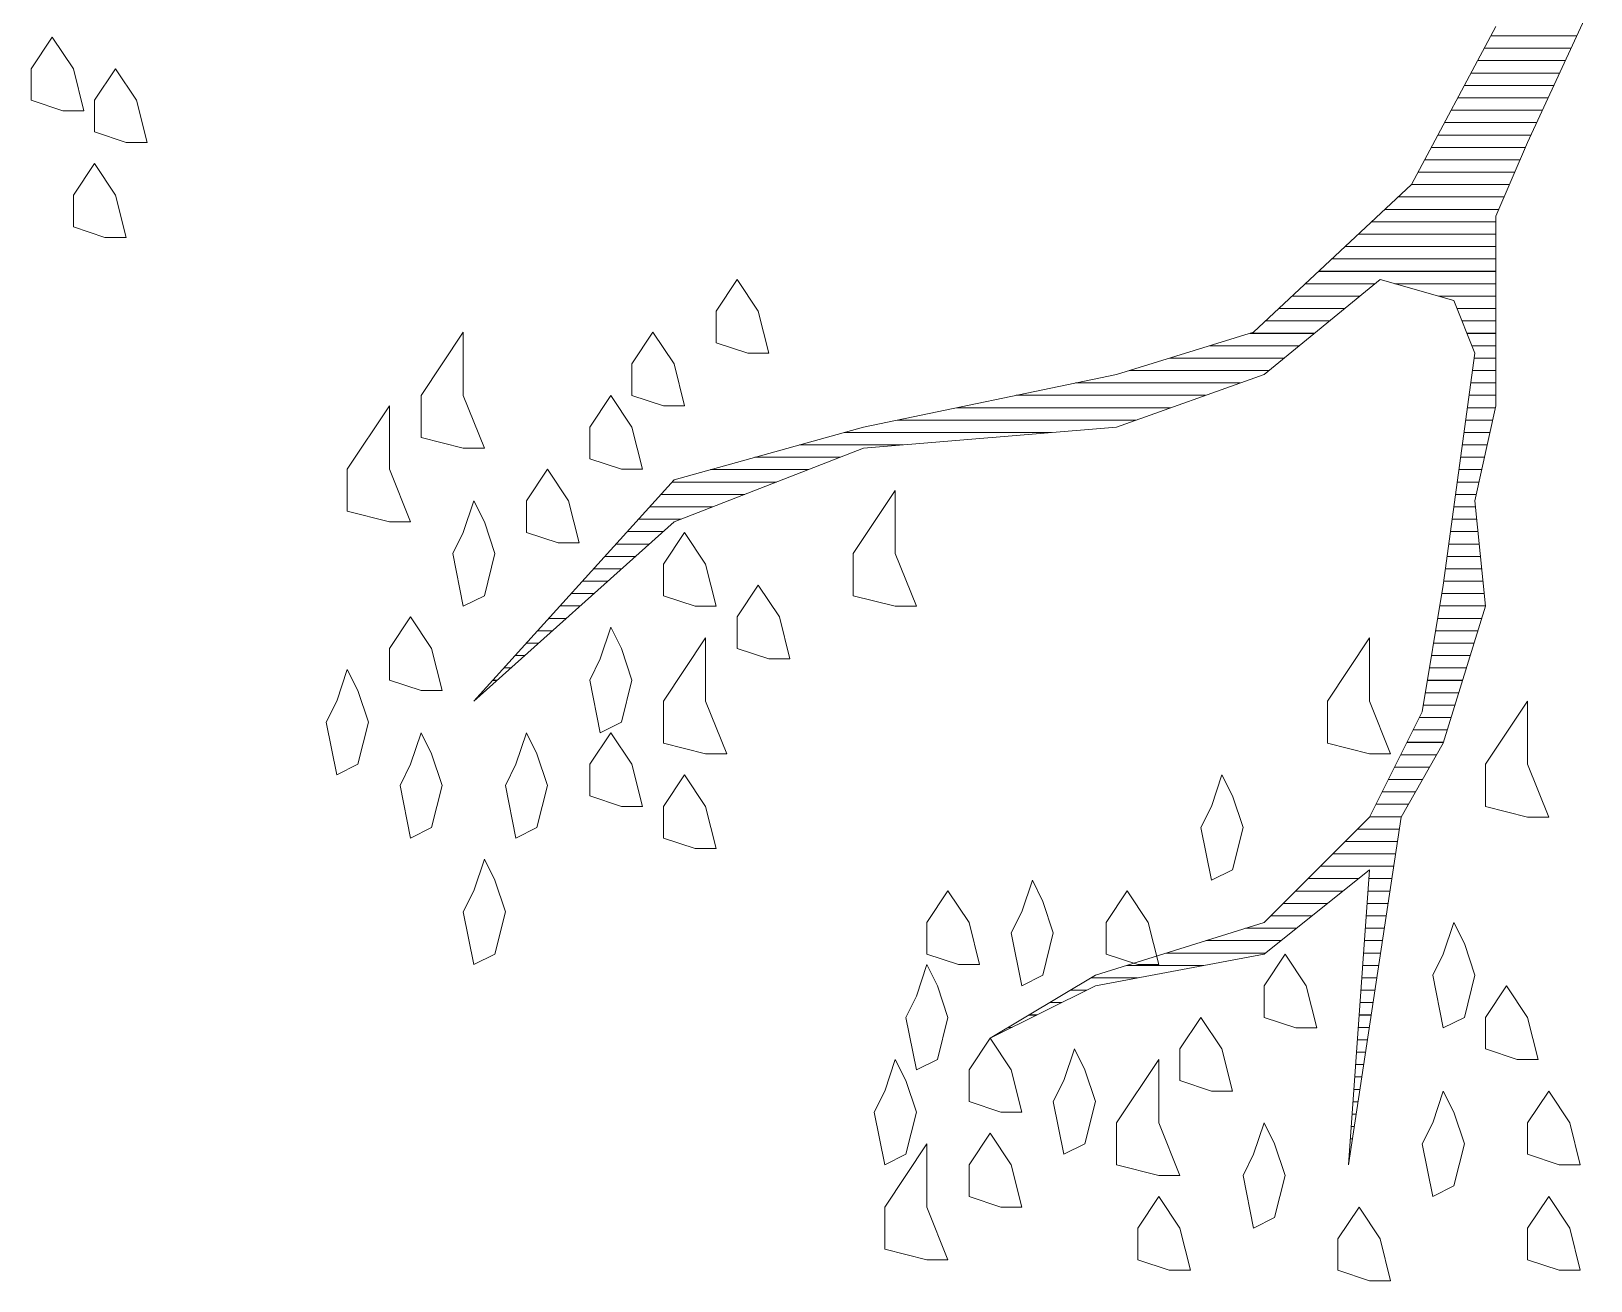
# Model space of a CAD drawing. Header units: centimetres. Extents: x 867 to 19881, y 2761 to 6151.
# Drawn here: x 2255.27 to 2269.02, y 4804.07 to 4815.08 of the extents above; entities that cross this region are included whole.
import ezdxf

# ---------------------------------------------------------------- set-up
doc = ezdxf.new("R2010")
doc.units = ezdxf.units.CM
doc.layers.add('PLAN TEFRİŞLER', color=7, linetype='Continuous', lineweight=0)

# ---------------------------------------------------------------- blocks, each defined once
blk = doc.blocks.new('*X64-flat-121')
at = {"color": 0}
for p, q in [((2862.72, 2632.04), (2873.98, 2632.04)), ((2861.85, 2630.41), (2873.23, 2630.41)), ((2860.12, 2627.16), (2871.73, 2627.16)), ((2860.99, 2628.78), (2872.48, 2628.78)), ((2859.25, 2625.53), (2870.98, 2625.53)), ((2858.38, 2623.9), (2870.23, 2623.9)), ((2856.65, 2620.65), (2868.73, 2620.65)), ((2857.52, 2622.27), (2869.48, 2622.27)), ((2855.78, 2619.02), (2867.98, 2619.02)), ((2854.91, 2617.39), (2867.25, 2617.39)), ((2854.05, 2615.77), (2866.55, 2615.77)), ((2852.31, 2612.51), (2865.16, 2612.51)), ((2853.18, 2614.14), (2865.85, 2614.14)), ((2850.57, 2610.89), (2864.46, 2610.89)), ((2848.83, 2609.26), (2863.76, 2609.26)), ((2847.08, 2607.63), (2863.37, 2607.63)), ((2843.6, 2604.38), (2863.37, 2604.38)), ((2845.34, 2606.01), (2863.37, 2606.01)), ((2841.86, 2602.75), (2863.37, 2602.75)), ((2840.11, 2601.13), (2863.37, 2601.13)), ((2838.37, 2599.5), (2847.48, 2599.5)), ((2850.11, 2599.5), (2863.37, 2599.5)), ((2834.88, 2596.25), (2843.5, 2596.25)), ((2836.63, 2597.87), (2845.49, 2597.87)), ((2855.81, 2597.87), (2863.37, 2597.87)), ((2858.26, 2596.25), (2863.37, 2596.25)), ((2833.14, 2594.62), (2841.51, 2594.62)), ((2858.91, 2594.62), (2863.37, 2594.62)), ((2831.08, 2592.99), (2839.52, 2592.99)), ((2859.56, 2592.99), (2863.37, 2592.99)), ((2825.79, 2591.37), (2837.53, 2591.37)), ((2860.21, 2591.37), (2863.37, 2591.37)), ((2815.22, 2588.11), (2833.56, 2588.11)), ((2820.5, 2589.74), (2835.55, 2589.74)), ((2860.3, 2588.11), (2863.37, 2588.11)), ((2860.52, 2589.74), (2863.37, 2589.74)), ((2808.19, 2586.49), (2829.8, 2586.49)), ((2860.08, 2586.49), (2863.37, 2586.49)), ((2800.38, 2584.86), (2825.25, 2584.86)), ((2859.86, 2584.86), (2863.37, 2584.86)), ((2792.57, 2583.23), (2820.69, 2583.23)), ((2859.63, 2583.23), (2863.32, 2583.23)), ((2777.81, 2579.98), (2805.03, 2579.98)), ((2784.77, 2581.61), (2816.14, 2581.61)), ((2859.19, 2579.98), (2862.6, 2579.98)), ((2859.41, 2581.61), (2862.96, 2581.61)), ((2771.96, 2578.35), (2785.51, 2578.35)), ((2858.97, 2578.35), (2862.24, 2578.35)), ((2766.1, 2576.73), (2777.29, 2576.73)), ((2858.75, 2576.73), (2861.88, 2576.73)), ((2760.24, 2575.1), (2773.11, 2575.1)), ((2858.52, 2575.1), (2861.52, 2575.1)), ((2753.73, 2571.85), (2764.74, 2571.85)), ((2755.2, 2573.47), (2768.93, 2573.47)), ((2858.08, 2571.85), (2860.79, 2571.85)), ((2858.3, 2573.47), (2861.16, 2573.47)), ((2752.26, 2570.22), (2760.56, 2570.22)), ((2857.86, 2570.22), (2860.69, 2570.22)), ((2750.78, 2568.59), (2756.38, 2568.59)), ((2857.64, 2568.59), (2860.85, 2568.59)), ((2749.31, 2566.97), (2754.05, 2566.97)), ((2857.42, 2566.97), (2861.01, 2566.97)), ((2746.37, 2563.71), (2750.41, 2563.71)), ((2747.84, 2565.34), (2752.23, 2565.34)), ((2856.97, 2563.71), (2861.34, 2563.71)), ((2857.19, 2565.34), (2861.17, 2565.34)), ((2744.9, 2562.09), (2748.59, 2562.09)), ((2856.75, 2562.09), (2861.5, 2562.09)), ((2743.43, 2560.46), (2746.78, 2560.46)), ((2856.53, 2560.46), (2861.66, 2560.46)), ((2740.48, 2557.21), (2743.14, 2557.21)), ((2741.95, 2558.83), (2744.96, 2558.83)), ((2856, 2557.21), (2861.99, 2557.21)), ((2856.27, 2558.83), (2861.83, 2558.83)), ((2739.01, 2555.58), (2741.32, 2555.58)), ((2855.73, 2555.58), (2861.5, 2555.58)), ((2737.54, 2553.95), (2739.5, 2553.95)), ((2855.46, 2553.95), (2861, 2553.95)), ((2736.07, 2552.33), (2737.69, 2552.33)), ((2855.19, 2552.33), (2860.5, 2552.33)), ((2733.12, 2549.07), (2734.05, 2549.07)), ((2734.6, 2550.7), (2735.87, 2550.7)), ((2854.65, 2549.07), (2859.5, 2549.07)), ((2854.92, 2550.7), (2860, 2550.7)), ((2731.65, 2547.45), (2732.23, 2547.45)), ((2854.38, 2547.45), (2859, 2547.45)), ((2730.18, 2545.82), (2730.41, 2545.82)), ((2854.1, 2545.82), (2858.5, 2545.82)), ((2853.83, 2544.19), (2858, 2544.19)), ((2852.49, 2540.94), (2857, 2540.94)), ((2853.3, 2542.57), (2857.5, 2542.57)), ((2851.68, 2539.31), (2856.5, 2539.31)), ((2850.86, 2537.69), (2855.6, 2537.69)), ((2850.05, 2536.06), (2854.67, 2536.06)), ((2848.42, 2532.81), (2852.81, 2532.81)), ((2849.24, 2534.43), (2853.74, 2534.43)), ((2847.61, 2531.18), (2851.88, 2531.18)), ((2846.8, 2529.55), (2850.95, 2529.55)), ((2845.19, 2527.93), (2850.68, 2527.93)), ((2841.94, 2524.67), (2850.19, 2524.67)), ((2843.57, 2526.3), (2850.44, 2526.3)), ((2840.31, 2523.04), (2849.95, 2523.04)), ((2838.69, 2521.42), (2845.31, 2521.42)), ((2846.69, 2521.42), (2849.7, 2521.42)), ((2837.06, 2519.79), (2843.28, 2519.79)), ((2846.57, 2519.79), (2849.45, 2519.79)), ((2833.81, 2516.54), (2839.21, 2516.54)), ((2835.43, 2518.16), (2841.24, 2518.16)), ((2846.34, 2516.54), (2848.96, 2516.54)), ((2846.46, 2518.16), (2849.21, 2518.16)), ((2830.5, 2514.91), (2837.18, 2514.91)), ((2846.23, 2514.91), (2848.71, 2514.91)), ((2825.3, 2513.28), (2835.14, 2513.28)), ((2846.11, 2513.28), (2848.47, 2513.28)), ((2820.09, 2511.66), (2833.11, 2511.66)), ((2845.99, 2511.66), (2848.22, 2511.66)), ((2810.22, 2508.4), (2816.31, 2508.4)), ((2814.89, 2510.03), (2824.98, 2510.03)), ((2845.76, 2508.4), (2847.73, 2508.4)), ((2845.88, 2510.03), (2847.97, 2510.03)), ((2807.51, 2506.78), (2809.62, 2506.78)), ((2845.64, 2506.78), (2847.48, 2506.78)), ((2804.8, 2505.15), (2806.36, 2505.15)), ((2845.53, 2505.15), (2847.23, 2505.15)), ((2799.38, 2501.9), (2799.86, 2501.9)), ((2802.09, 2503.52), (2803.11, 2503.52)), ((2845.3, 2501.9), (2846.74, 2501.9)), ((2845.41, 2503.52), (2846.99, 2503.52)), ((2845.18, 2500.27), (2846.49, 2500.27)), ((2845.06, 2498.64), (2846.25, 2498.64)), ((2844.95, 2497.02), (2846, 2497.02)), ((2844.72, 2493.76), (2845.51, 2493.76)), ((2844.83, 2495.39), (2845.76, 2495.39)), ((2844.6, 2492.14), (2845.26, 2492.14)), ((2844.48, 2490.51), (2845.02, 2490.51)), ((2844.37, 2488.88), (2844.77, 2488.88)), ((2844.13, 2485.63), (2844.28, 2485.63)), ((2844.25, 2487.26), (2844.52, 2487.26)), ((2844.02, 2484), (2844.03, 2484))]:
    blk.add_line(p, q, dxfattribs=at)
blk = doc.blocks.new('*X20')
at = {"color": 0}
for p, q in [((17.5981, 16.18), (17.6673, 16.18)), ((17.5928, 16.17), (17.6627, 16.17)), ((17.5821, 16.15), (17.6535, 16.15)), ((17.5874, 16.16), (17.6581, 16.16)), ((17.5768, 16.14), (17.6489, 16.14)), ((17.5714, 16.13), (17.6443, 16.13)), ((17.5608, 16.11), (17.635, 16.11)), ((17.5661, 16.12), (17.6396, 16.12)), ((17.5554, 16.1), (17.6304, 16.1)), ((17.5501, 16.09), (17.6259, 16.09)), ((17.5448, 16.08), (17.6216, 16.08)), ((17.5341, 16.06), (17.6131, 16.06)), ((17.5394, 16.07), (17.6174, 16.07)), ((17.5234, 16.05), (17.6088, 16.05)), ((17.5127, 16.04), (17.6045, 16.04)), ((17.502, 16.03), (17.6021, 16.03)), ((17.4806, 16.01), (17.6021, 16.01)), ((17.4913, 16.02), (17.6021, 16.02)), ((17.4698, 16), (17.6021, 16)), ((17.4591, 15.99), (17.6021, 15.99)), ((17.4484, 15.98), (17.5044, 15.98)), ((17.5206, 15.98), (17.6021, 15.98)), ((17.427, 15.96), (17.4799, 15.96)), ((17.4377, 15.97), (17.4922, 15.97)), ((17.5556, 15.97), (17.6021, 15.97)), ((17.5707, 15.96), (17.6021, 15.96)), ((17.4163, 15.95), (17.4677, 15.95)), ((17.5747, 15.95), (17.6021, 15.95)), ((17.4036, 15.94), (17.4555, 15.94)), ((17.5787, 15.94), (17.6021, 15.94)), ((17.3711, 15.93), (17.4433, 15.93)), ((17.5827, 15.93), (17.6021, 15.93)), ((17.3061, 15.91), (17.4188, 15.91)), ((17.3386, 15.92), (17.431, 15.92)), ((17.5832, 15.91), (17.6021, 15.91)), ((17.5846, 15.92), (17.6021, 15.92)), ((17.2629, 15.9), (17.3957, 15.9)), ((17.5819, 15.9), (17.6021, 15.9)), ((17.2149, 15.89), (17.3677, 15.89)), ((17.5805, 15.89), (17.6021, 15.89)), ((17.1669, 15.88), (17.3397, 15.88)), ((17.5791, 15.88), (17.6018, 15.88)), ((17.0761, 15.86), (17.2435, 15.86)), ((17.1189, 15.87), (17.3117, 15.87)), ((17.5764, 15.86), (17.5974, 15.86)), ((17.5778, 15.87), (17.5996, 15.87)), ((17.0401, 15.85), (17.1235, 15.85)), ((17.575, 15.85), (17.5951, 15.85)), ((17.0041, 15.84), (17.0729, 15.84)), ((17.5737, 15.84), (17.5929, 15.84)), ((16.9681, 15.83), (17.0472, 15.83)), ((17.5723, 15.83), (17.5907, 15.83)), ((16.9281, 15.81), (16.9958, 15.81)), ((16.9371, 15.82), (17.0215, 15.82)), ((17.5696, 15.81), (17.5863, 15.81)), ((17.5709, 15.82), (17.5885, 15.82)), ((16.919, 15.8), (16.9701, 15.8)), ((17.5682, 15.8), (17.5856, 15.8)), ((16.91, 15.79), (16.9444, 15.79)), ((17.5669, 15.79), (17.5866, 15.79)), ((16.9009, 15.78), (16.9301, 15.78)), ((17.5655, 15.78), (17.5876, 15.78)), ((16.8829, 15.76), (16.9077, 15.76)), ((16.8919, 15.77), (16.9189, 15.77)), ((17.5628, 15.76), (17.5896, 15.76)), ((17.5641, 15.77), (17.5886, 15.77)), ((16.8738, 15.75), (16.8965, 15.75)), ((17.5614, 15.75), (17.5906, 15.75)), ((16.8648, 15.74), (16.8853, 15.74)), ((17.56, 15.74), (17.5916, 15.74)), ((16.8467, 15.72), (16.863, 15.72)), ((16.8557, 15.73), (16.8742, 15.73)), ((17.5568, 15.72), (17.5936, 15.72)), ((17.5585, 15.73), (17.5926, 15.73)), ((16.8376, 15.71), (16.8518, 15.71)), ((17.5551, 15.71), (17.5906, 15.71)), ((16.8286, 15.7), (16.8406, 15.7)), ((17.5535, 15.7), (17.5875, 15.7)), ((16.8195, 15.69), (16.8295, 15.69)), ((17.5518, 15.69), (17.5844, 15.69)), ((16.8014, 15.67), (16.8071, 15.67)), ((16.8105, 15.68), (16.8183, 15.68)), ((17.5485, 15.67), (17.5783, 15.67)), ((17.5501, 15.68), (17.5814, 15.68)), ((16.7924, 15.66), (16.7959, 15.66)), ((17.5468, 15.66), (17.5752, 15.66)), ((16.7833, 15.65), (16.7848, 15.65)), ((17.5451, 15.65), (17.5721, 15.65)), ((17.5435, 15.64), (17.5691, 15.64)), ((17.5352, 15.62), (17.5629, 15.62)), ((17.5402, 15.63), (17.566, 15.63)), ((17.5302, 15.61), (17.5598, 15.61)), ((17.5252, 15.6), (17.5543, 15.6)), ((17.5202, 15.59), (17.5486, 15.59)), ((17.5102, 15.57), (17.5372, 15.57)), ((17.5152, 15.58), (17.5429, 15.58)), ((17.5052, 15.56), (17.5315, 15.56)), ((17.5002, 15.55), (17.5257, 15.55)), ((17.4903, 15.54), (17.5241, 15.54)), ((17.4703, 15.52), (17.5211, 15.52)), ((17.4803, 15.53), (17.5226, 15.53)), ((17.4603, 15.51), (17.5196, 15.51)), ((17.4503, 15.5), (17.4911, 15.5)), ((17.4996, 15.5), (17.5181, 15.5)), ((17.4403, 15.49), (17.4786, 15.49)), ((17.4988, 15.49), (17.5165, 15.49)), ((17.4203, 15.47), (17.4536, 15.47)), ((17.4303, 15.48), (17.4661, 15.48)), ((17.4974, 15.47), (17.5135, 15.47)), ((17.4981, 15.48), (17.515, 15.48)), ((17.4, 15.46), (17.4411, 15.46)), ((17.4967, 15.46), (17.512, 15.46)), ((17.368, 15.45), (17.4286, 15.45)), ((17.496, 15.45), (17.5105, 15.45)), ((17.336, 15.44), (17.4161, 15.44)), ((17.4953, 15.44), (17.509, 15.44)), ((17.2754, 15.42), (17.3128, 15.42)), ((17.304, 15.43), (17.3661, 15.43)), ((17.4938, 15.42), (17.5059, 15.42)), ((17.4946, 15.43), (17.5074, 15.43)), ((17.2587, 15.41), (17.2717, 15.41)), ((17.4931, 15.41), (17.5044, 15.41)), ((17.242, 15.4), (17.2517, 15.4)), ((17.4924, 15.4), (17.5029, 15.4)), ((17.2087, 15.38), (17.2117, 15.38)), ((17.2254, 15.39), (17.2317, 15.39)), ((17.491, 15.38), (17.4999, 15.38)), ((17.4917, 15.39), (17.5014, 15.39)), ((17.4903, 15.37), (17.4984, 15.37)), ((17.4896, 15.36), (17.4968, 15.36)), ((17.4888, 15.35), (17.4953, 15.35)), ((17.4874, 15.33), (17.4923, 15.33)), ((17.4881, 15.34), (17.4938, 15.34)), ((17.4867, 15.32), (17.4908, 15.32)), ((17.486, 15.31), (17.4893, 15.31)), ((17.4853, 15.3), (17.4877, 15.3)), ((17.4838, 15.28), (17.4847, 15.28)), ((17.4846, 15.29), (17.4862, 15.29)), ((17.4831, 15.27), (17.4832, 15.27))]:
    blk.add_line(p, q, dxfattribs=at)

msp = doc.modelspace()

# ---------------------------------------------------------------- linework, layer by layer
at = {"layer": 'PLAN TEFRİŞLER', "color": 252, "lineweight": 0, "true_color": 0x939598}
for p, q in [((2268.462, 4814.102, -178.847), (2269.019, 4815.31, -178.847)), ((2268.462, 4814.102, -90.218), (2269.019, 4815.31, -90.218)), ((2268.183, 4815.124, -178.847), (2267.44, 4813.731, -178.847)), ((2268.183, 4815.124, -90.218), (2267.44, 4813.731, -90.218)), ((2268.183, 4813.452, -178.847), (2268.462, 4814.102, -178.847)), ((2268.183, 4813.452, -90.218), (2268.462, 4814.102, -90.218)), ((2267.44, 4813.731, -178.847), (2266.047, 4812.43, -178.847)), ((2267.44, 4813.731, -90.218), (2266.047, 4812.43, -90.218)), ((2268.183, 4812.709, -178.847), (2268.183, 4813.452, -178.847)), ((2268.183, 4812.709, -90.218), (2268.183, 4813.452, -90.218)), ((2266.139, 4812.058, -178.847), (2267.161, 4812.894, -178.847)), ((2266.139, 4812.058, -90.218), (2267.161, 4812.894, -90.218)), ((2267.161, 4812.894, -178.847), (2267.812, 4812.709, -178.847)), ((2267.161, 4812.894, -90.218), (2267.812, 4812.709, -90.218)), ((2267.812, 4812.709, -178.847), (2267.997, 4812.244, -178.847)), ((2267.812, 4812.709, -90.218), (2267.997, 4812.244, -90.218)), ((2268.183, 4811.78, -178.847), (2268.183, 4812.709, -178.847)), ((2268.183, 4811.78, -90.218), (2268.183, 4812.709, -90.218)), ((2266.047, 4812.43, -178.847), (2264.839, 4812.058, -178.847)), ((2266.047, 4812.43, -90.218), (2264.839, 4812.058, -90.218)), ((2267.997, 4812.244, -178.847), (2267.719, 4810.2, -178.847)), ((2267.997, 4812.244, -90.218), (2267.719, 4810.2, -90.218)), ((2264.839, 4812.058, -178.847), (2262.609, 4811.594, -178.847)), ((2264.839, 4812.058, -90.218), (2262.609, 4811.594, -90.218)), ((2264.839, 4811.594, -178.847), (2266.139, 4812.058, -178.847)), ((2264.839, 4811.594, -90.218), (2266.139, 4812.058, -90.218)), ((2267.997, 4810.944, -178.847), (2268.183, 4811.78, -178.847)), ((2267.997, 4810.944, -90.218), (2268.183, 4811.78, -90.218)), ((2262.609, 4811.594, -178.847), (2260.937, 4811.129, -178.847)), ((2262.609, 4811.594, -90.218), (2260.937, 4811.129, -90.218)), ((2262.609, 4811.408, -178.847), (2264.839, 4811.594, -178.847)), ((2262.609, 4811.408, -90.218), (2264.839, 4811.594, -90.218)), ((2260.937, 4810.758, -178.847), (2262.609, 4811.408, -178.847)), ((2260.937, 4810.758, -90.218), (2262.609, 4811.408, -90.218)), ((2260.937, 4811.129, -178.847), (2259.172, 4809.178, -178.847)), ((2260.937, 4811.129, -90.218), (2259.172, 4809.178, -90.218)), ((2268.09, 4810.014, -178.847), (2267.997, 4810.944, -178.847)), ((2268.09, 4810.014, -90.218), (2267.997, 4810.944, -90.218)), ((2259.172, 4809.178, -178.847), (2260.937, 4810.758, -178.847)), ((2259.172, 4809.178, -90.218), (2260.937, 4810.758, -90.218)), ((2267.719, 4810.2, -178.847), (2267.533, 4809.085, -178.847)), ((2267.719, 4810.2, -90.218), (2267.533, 4809.085, -90.218)), ((2267.719, 4808.807, -178.847), (2268.09, 4810.014, -178.847)), ((2267.719, 4808.807, -90.218), (2268.09, 4810.014, -90.218)), ((2267.533, 4809.085, -178.847), (2267.068, 4808.156, -178.847)), ((2267.533, 4809.085, -90.218), (2267.068, 4808.156, -90.218)), ((2267.347, 4808.156, -178.847), (2267.719, 4808.807, -178.847)), ((2267.347, 4808.156, -90.218), (2267.719, 4808.807, -90.218)), ((2267.068, 4808.156, -178.847), (2266.139, 4807.227, -178.847)), ((2267.068, 4808.156, -90.218), (2266.139, 4807.227, -90.218)), ((2266.883, 4805.091, -178.847), (2267.347, 4808.156, -178.847)), ((2266.883, 4805.091, -90.218), (2267.347, 4808.156, -90.218)), ((2266.139, 4806.949, -178.847), (2267.068, 4807.692, -178.847)), ((2266.139, 4806.949, -90.218), (2267.068, 4807.692, -90.218)), ((2267.068, 4807.692, -178.847), (2266.883, 4805.091, -178.847)), ((2267.068, 4807.692, -90.218), (2266.883, 4805.091, -90.218)), ((2266.139, 4807.227, -178.847), (2264.653, 4806.763, -178.847)), ((2266.139, 4807.227, -90.218), (2264.653, 4806.763, -90.218)), ((2264.653, 4806.67, -178.847), (2266.139, 4806.949, -178.847)), ((2264.653, 4806.67, -90.218), (2266.139, 4806.949, -90.218)), ((2264.653, 4806.763, -178.847), (2263.724, 4806.206, -178.847)), ((2264.653, 4806.763, -90.218), (2263.724, 4806.206, -90.218)), ((2263.724, 4806.206, -178.847), (2264.653, 4806.67, -178.847)), ((2263.724, 4806.206, -90.218), (2264.653, 4806.67, -90.218))]:
    msp.add_line(p, q, dxfattribs=at)
for points, elevation in [([(2255.549, 4814.381), (2255.27, 4814.474), (2255.27, 4814.752), (2255.456, 4815.031), (2255.642, 4814.752), (2255.735, 4814.381)], -178.847), ([(2255.549, 4814.381), (2255.27, 4814.474), (2255.27, 4814.752), (2255.456, 4815.031), (2255.642, 4814.752), (2255.735, 4814.381)], -90.218), ([(2256.106, 4814.102), (2255.827, 4814.195), (2255.827, 4814.474), (2256.013, 4814.752), (2256.199, 4814.474), (2256.292, 4814.102)], -178.847), ([(2256.106, 4814.102), (2255.827, 4814.195), (2255.827, 4814.474), (2256.013, 4814.752), (2256.199, 4814.474), (2256.292, 4814.102)], -90.218), ([(2255.92, 4813.266), (2255.642, 4813.359), (2255.642, 4813.638), (2255.827, 4813.916), (2256.013, 4813.638), (2256.106, 4813.266)], -178.847), ([(2255.92, 4813.266), (2255.642, 4813.359), (2255.642, 4813.638), (2255.827, 4813.916), (2256.013, 4813.638), (2256.106, 4813.266)], -90.218), ([(2261.587, 4812.244), (2261.309, 4812.337), (2261.309, 4812.616), (2261.494, 4812.894), (2261.68, 4812.616), (2261.773, 4812.244)], -178.847), ([(2261.587, 4812.244), (2261.309, 4812.337), (2261.309, 4812.616), (2261.494, 4812.894), (2261.68, 4812.616), (2261.773, 4812.244)], -90.218), ([(2259.079, 4811.408), (2258.707, 4811.501), (2258.707, 4811.873), (2259.079, 4812.43), (2259.079, 4811.873), (2259.265, 4811.408)], -178.847), ([(2259.079, 4811.408), (2258.707, 4811.501), (2258.707, 4811.873), (2259.079, 4812.43), (2259.079, 4811.873), (2259.265, 4811.408)], -90.218), ([(2260.844, 4811.78), (2260.565, 4811.873), (2260.565, 4812.151), (2260.751, 4812.43), (2260.937, 4812.151), (2261.03, 4811.78)], -178.847), ([(2260.844, 4811.78), (2260.565, 4811.873), (2260.565, 4812.151), (2260.751, 4812.43), (2260.937, 4812.151), (2261.03, 4811.78)], -90.218), ([(2260.473, 4811.222), (2260.194, 4811.315), (2260.194, 4811.594), (2260.38, 4811.873), (2260.565, 4811.594), (2260.658, 4811.222)], -178.847), ([(2260.473, 4811.222), (2260.194, 4811.315), (2260.194, 4811.594), (2260.38, 4811.873), (2260.565, 4811.594), (2260.658, 4811.222)], -90.218), ([(2258.429, 4810.758), (2258.057, 4810.851), (2258.057, 4811.222), (2258.429, 4811.78), (2258.429, 4811.222), (2258.615, 4810.758)], -178.847), ([(2258.429, 4810.758), (2258.057, 4810.851), (2258.057, 4811.222), (2258.429, 4811.78), (2258.429, 4811.222), (2258.615, 4810.758)], -90.218), ([(2259.915, 4810.572), (2259.636, 4810.665), (2259.636, 4810.944), (2259.822, 4811.222), (2260.008, 4810.944), (2260.101, 4810.572)], -178.847), ([(2259.915, 4810.572), (2259.636, 4810.665), (2259.636, 4810.944), (2259.822, 4811.222), (2260.008, 4810.944), (2260.101, 4810.572)], -90.218), ([(2262.888, 4810.014), (2262.516, 4810.107), (2262.516, 4810.479), (2262.888, 4811.036), (2262.888, 4810.479), (2263.074, 4810.014)], -178.847), ([(2262.888, 4810.014), (2262.516, 4810.107), (2262.516, 4810.479), (2262.888, 4811.036), (2262.888, 4810.479), (2263.074, 4810.014)], -90.218), ([(2259.079, 4810.665), (2258.986, 4810.479), (2259.079, 4810.014), (2259.265, 4810.107), (2259.358, 4810.479), (2259.265, 4810.758), (2259.172, 4810.944)], -178.847), ([(2259.079, 4810.665), (2258.986, 4810.479), (2259.079, 4810.014), (2259.265, 4810.107), (2259.358, 4810.479), (2259.265, 4810.758), (2259.172, 4810.944)], -90.218), ([(2261.123, 4810.014), (2260.844, 4810.107), (2260.844, 4810.386), (2261.03, 4810.665), (2261.216, 4810.386), (2261.309, 4810.014)], -178.847), ([(2261.123, 4810.014), (2260.844, 4810.107), (2260.844, 4810.386), (2261.03, 4810.665), (2261.216, 4810.386), (2261.309, 4810.014)], -90.218), ([(2261.773, 4809.55), (2261.494, 4809.643), (2261.494, 4809.922), (2261.68, 4810.2), (2261.866, 4809.922), (2261.959, 4809.55)], -178.847), ([(2261.773, 4809.55), (2261.494, 4809.643), (2261.494, 4809.922), (2261.68, 4810.2), (2261.866, 4809.922), (2261.959, 4809.55)], -90.218), ([(2258.707, 4809.271), (2258.429, 4809.364), (2258.429, 4809.643), (2258.615, 4809.922), (2258.8, 4809.643), (2258.893, 4809.271)], -178.847), ([(2258.707, 4809.271), (2258.429, 4809.364), (2258.429, 4809.643), (2258.615, 4809.922), (2258.8, 4809.643), (2258.893, 4809.271)], -90.218), ([(2260.287, 4809.55), (2260.194, 4809.364), (2260.287, 4808.9), (2260.473, 4808.993), (2260.565, 4809.364), (2260.473, 4809.643), (2260.38, 4809.829)], -178.847), ([(2260.287, 4809.55), (2260.194, 4809.364), (2260.287, 4808.9), (2260.473, 4808.993), (2260.565, 4809.364), (2260.473, 4809.643), (2260.38, 4809.829)], -90.218), ([(2261.216, 4808.714), (2260.844, 4808.807), (2260.844, 4809.178), (2261.216, 4809.736), (2261.216, 4809.178), (2261.402, 4808.714)], -178.847), ([(2261.216, 4808.714), (2260.844, 4808.807), (2260.844, 4809.178), (2261.216, 4809.736), (2261.216, 4809.178), (2261.402, 4808.714)], -90.218), ([(2267.068, 4808.714), (2266.697, 4808.807), (2266.697, 4809.178), (2267.068, 4809.736), (2267.068, 4809.178), (2267.254, 4808.714)], -178.847), ([(2267.068, 4808.714), (2266.697, 4808.807), (2266.697, 4809.178), (2267.068, 4809.736), (2267.068, 4809.178), (2267.254, 4808.714)], -90.218), ([(2257.964, 4809.178), (2257.871, 4808.993), (2257.964, 4808.528), (2258.15, 4808.621), (2258.243, 4808.993), (2258.15, 4809.271), (2258.057, 4809.457)], -178.847), ([(2257.964, 4809.178), (2257.871, 4808.993), (2257.964, 4808.528), (2258.15, 4808.621), (2258.243, 4808.993), (2258.15, 4809.271), (2258.057, 4809.457)], -90.218), ([(2268.462, 4808.156), (2268.09, 4808.249), (2268.09, 4808.621), (2268.462, 4809.178), (2268.462, 4808.621), (2268.648, 4808.156)], -178.847), ([(2268.462, 4808.156), (2268.09, 4808.249), (2268.09, 4808.621), (2268.462, 4809.178), (2268.462, 4808.621), (2268.648, 4808.156)], -90.218), ([(2258.615, 4808.621), (2258.522, 4808.435), (2258.615, 4807.971), (2258.8, 4808.064), (2258.893, 4808.435), (2258.8, 4808.714), (2258.707, 4808.9)], -178.847), ([(2258.615, 4808.621), (2258.522, 4808.435), (2258.615, 4807.971), (2258.8, 4808.064), (2258.893, 4808.435), (2258.8, 4808.714), (2258.707, 4808.9)], -90.218), ([(2259.544, 4808.621), (2259.451, 4808.435), (2259.544, 4807.971), (2259.729, 4808.064), (2259.822, 4808.435), (2259.729, 4808.714), (2259.636, 4808.9)], -178.847), ([(2259.544, 4808.621), (2259.451, 4808.435), (2259.544, 4807.971), (2259.729, 4808.064), (2259.822, 4808.435), (2259.729, 4808.714), (2259.636, 4808.9)], -90.218), ([(2260.473, 4808.249), (2260.194, 4808.342), (2260.194, 4808.621), (2260.38, 4808.9), (2260.565, 4808.621), (2260.658, 4808.249)], -178.847), ([(2260.473, 4808.249), (2260.194, 4808.342), (2260.194, 4808.621), (2260.38, 4808.9), (2260.565, 4808.621), (2260.658, 4808.249)], -90.218), ([(2261.123, 4807.878), (2260.844, 4807.971), (2260.844, 4808.249), (2261.03, 4808.528), (2261.216, 4808.249), (2261.309, 4807.878)], -178.847), ([(2261.123, 4807.878), (2260.844, 4807.971), (2260.844, 4808.249), (2261.03, 4808.528), (2261.216, 4808.249), (2261.309, 4807.878)], -90.218), ([(2265.675, 4808.249), (2265.582, 4808.064), (2265.675, 4807.599), (2265.861, 4807.692), (2265.954, 4808.064), (2265.861, 4808.342), (2265.768, 4808.528)], -178.847), ([(2265.675, 4808.249), (2265.582, 4808.064), (2265.675, 4807.599), (2265.861, 4807.692), (2265.954, 4808.064), (2265.861, 4808.342), (2265.768, 4808.528)], -90.218), ([(2259.172, 4807.506), (2259.079, 4807.32), (2259.172, 4806.856), (2259.358, 4806.949), (2259.451, 4807.32), (2259.358, 4807.599), (2259.265, 4807.785)], -178.847), ([(2259.172, 4807.506), (2259.079, 4807.32), (2259.172, 4806.856), (2259.358, 4806.949), (2259.451, 4807.32), (2259.358, 4807.599), (2259.265, 4807.785)], -90.218), ([(2264.003, 4807.32), (2263.91, 4807.135), (2264.003, 4806.67), (2264.189, 4806.763), (2264.281, 4807.135), (2264.189, 4807.413), (2264.096, 4807.599)], -178.847), ([(2264.003, 4807.32), (2263.91, 4807.135), (2264.003, 4806.67), (2264.189, 4806.763), (2264.281, 4807.135), (2264.189, 4807.413), (2264.096, 4807.599)], -90.218), ([(2263.445, 4806.856), (2263.167, 4806.949), (2263.167, 4807.227), (2263.352, 4807.506), (2263.538, 4807.227), (2263.631, 4806.856)], -178.847), ([(2263.445, 4806.856), (2263.167, 4806.949), (2263.167, 4807.227), (2263.352, 4807.506), (2263.538, 4807.227), (2263.631, 4806.856)], -90.218), ([(2265.025, 4806.856), (2264.746, 4806.949), (2264.746, 4807.227), (2264.932, 4807.506), (2265.118, 4807.227), (2265.21, 4806.856)], -178.847), ([(2265.025, 4806.856), (2264.746, 4806.949), (2264.746, 4807.227), (2264.932, 4807.506), (2265.118, 4807.227), (2265.21, 4806.856)], -90.218), ([(2267.719, 4806.949), (2267.626, 4806.763), (2267.719, 4806.298), (2267.905, 4806.391), (2267.997, 4806.763), (2267.905, 4807.042), (2267.812, 4807.227)], -178.847), ([(2267.719, 4806.949), (2267.626, 4806.763), (2267.719, 4806.298), (2267.905, 4806.391), (2267.997, 4806.763), (2267.905, 4807.042), (2267.812, 4807.227)], -90.218), ([(2266.418, 4806.298), (2266.139, 4806.391), (2266.139, 4806.67), (2266.325, 4806.949), (2266.511, 4806.67), (2266.604, 4806.298)], -178.847), ([(2266.418, 4806.298), (2266.139, 4806.391), (2266.139, 4806.67), (2266.325, 4806.949), (2266.511, 4806.67), (2266.604, 4806.298)], -90.218), ([(2263.074, 4806.577), (2262.981, 4806.391), (2263.074, 4805.927), (2263.26, 4806.02), (2263.352, 4806.391), (2263.26, 4806.67), (2263.167, 4806.856)], -178.847), ([(2263.074, 4806.577), (2262.981, 4806.391), (2263.074, 4805.927), (2263.26, 4806.02), (2263.352, 4806.391), (2263.26, 4806.67), (2263.167, 4806.856)], -90.218), ([(2268.369, 4806.02), (2268.09, 4806.113), (2268.09, 4806.391), (2268.276, 4806.67), (2268.462, 4806.391), (2268.555, 4806.02)], -178.847), ([(2268.369, 4806.02), (2268.09, 4806.113), (2268.09, 4806.391), (2268.276, 4806.67), (2268.462, 4806.391), (2268.555, 4806.02)], -90.218), ([(2265.675, 4805.741), (2265.396, 4805.834), (2265.396, 4806.113), (2265.582, 4806.391), (2265.768, 4806.113), (2265.861, 4805.741)], -178.847), ([(2265.675, 4805.741), (2265.396, 4805.834), (2265.396, 4806.113), (2265.582, 4806.391), (2265.768, 4806.113), (2265.861, 4805.741)], -90.218), ([(2263.817, 4805.555), (2263.538, 4805.648), (2263.538, 4805.927), (2263.724, 4806.206), (2263.91, 4805.927), (2264.003, 4805.555)], -178.847), ([(2263.817, 4805.555), (2263.538, 4805.648), (2263.538, 4805.927), (2263.724, 4806.206), (2263.91, 4805.927), (2264.003, 4805.555)], -90.218), ([(2264.374, 4805.834), (2264.281, 4805.648), (2264.374, 4805.184), (2264.56, 4805.276), (2264.653, 4805.648), (2264.56, 4805.927), (2264.467, 4806.113)], -178.847), ([(2264.374, 4805.834), (2264.281, 4805.648), (2264.374, 4805.184), (2264.56, 4805.276), (2264.653, 4805.648), (2264.56, 4805.927), (2264.467, 4806.113)], -90.218), ([(2262.795, 4805.741), (2262.702, 4805.555), (2262.795, 4805.091), (2262.981, 4805.184), (2263.074, 4805.555), (2262.981, 4805.834), (2262.888, 4806.02)], -178.847), ([(2262.795, 4805.741), (2262.702, 4805.555), (2262.795, 4805.091), (2262.981, 4805.184), (2263.074, 4805.555), (2262.981, 4805.834), (2262.888, 4806.02)], -90.218), ([(2265.21, 4804.998), (2264.839, 4805.091), (2264.839, 4805.462), (2265.21, 4806.02), (2265.21, 4805.462), (2265.396, 4804.998)], -178.847), ([(2265.21, 4804.998), (2264.839, 4805.091), (2264.839, 4805.462), (2265.21, 4806.02), (2265.21, 4805.462), (2265.396, 4804.998)], -90.218), ([(2267.626, 4805.462), (2267.533, 4805.276), (2267.626, 4804.812), (2267.812, 4804.905), (2267.905, 4805.276), (2267.812, 4805.555), (2267.719, 4805.741)], -178.847), ([(2267.626, 4805.462), (2267.533, 4805.276), (2267.626, 4804.812), (2267.812, 4804.905), (2267.905, 4805.276), (2267.812, 4805.555), (2267.719, 4805.741)], -90.218), ([(2268.741, 4805.091), (2268.462, 4805.184), (2268.462, 4805.462), (2268.648, 4805.741), (2268.834, 4805.462), (2268.926, 4805.091)], -178.847), ([(2268.741, 4805.091), (2268.462, 4805.184), (2268.462, 4805.462), (2268.648, 4805.741), (2268.834, 4805.462), (2268.926, 4805.091)], -90.218), ([(2263.817, 4804.719), (2263.538, 4804.812), (2263.538, 4805.091), (2263.724, 4805.369), (2263.91, 4805.091), (2264.003, 4804.719)], -178.847), ([(2263.817, 4804.719), (2263.538, 4804.812), (2263.538, 4805.091), (2263.724, 4805.369), (2263.91, 4805.091), (2264.003, 4804.719)], -90.218), ([(2266.047, 4805.184), (2265.954, 4804.998), (2266.047, 4804.533), (2266.232, 4804.626), (2266.325, 4804.998), (2266.232, 4805.276), (2266.139, 4805.462)], -178.847), ([(2266.047, 4805.184), (2265.954, 4804.998), (2266.047, 4804.533), (2266.232, 4804.626), (2266.325, 4804.998), (2266.232, 4805.276), (2266.139, 4805.462)], -90.218), ([(2263.167, 4804.255), (2262.795, 4804.347), (2262.795, 4804.719), (2263.167, 4805.276), (2263.167, 4804.719), (2263.352, 4804.255)], -178.847), ([(2263.167, 4804.255), (2262.795, 4804.347), (2262.795, 4804.719), (2263.167, 4805.276), (2263.167, 4804.719), (2263.352, 4804.255)], -90.218), ([(2265.303, 4804.162), (2265.025, 4804.255), (2265.025, 4804.533), (2265.21, 4804.812), (2265.396, 4804.533), (2265.489, 4804.162)], -178.847), ([(2265.303, 4804.162), (2265.025, 4804.255), (2265.025, 4804.533), (2265.21, 4804.812), (2265.396, 4804.533), (2265.489, 4804.162)], -90.218), ([(2267.068, 4804.069), (2266.79, 4804.162), (2266.79, 4804.44), (2266.976, 4804.719), (2267.161, 4804.44), (2267.254, 4804.069)], -178.847), ([(2267.068, 4804.069), (2266.79, 4804.162), (2266.79, 4804.44), (2266.976, 4804.719), (2267.161, 4804.44), (2267.254, 4804.069)], -90.218), ([(2268.741, 4804.162), (2268.462, 4804.255), (2268.462, 4804.533), (2268.648, 4804.812), (2268.834, 4804.533), (2268.926, 4804.162)], -178.847), ([(2268.741, 4804.162), (2268.462, 4804.255), (2268.462, 4804.533), (2268.648, 4804.812), (2268.834, 4804.533), (2268.926, 4804.162)], -90.218)]:
    msp.add_lwpolyline(points, close=True, dxfattribs=dict(at, elevation=elevation))

# ---------------------------------------------------------------- block references
for name, xscale, yscale, zscale in [('*X64-flat-121', 0.06715598195803192, 0.06715598195803192, 0.06715598195803192), ('*X20', 10.9244076261125, 10.9244076261125, 10.9244076261125)]:
    msp.add_blockref(name, (2075.891, 4638.285, -90.218), dxfattribs=dict(at, xscale=xscale, yscale=yscale, zscale=zscale))

doc.saveas('drawing.dxf')
